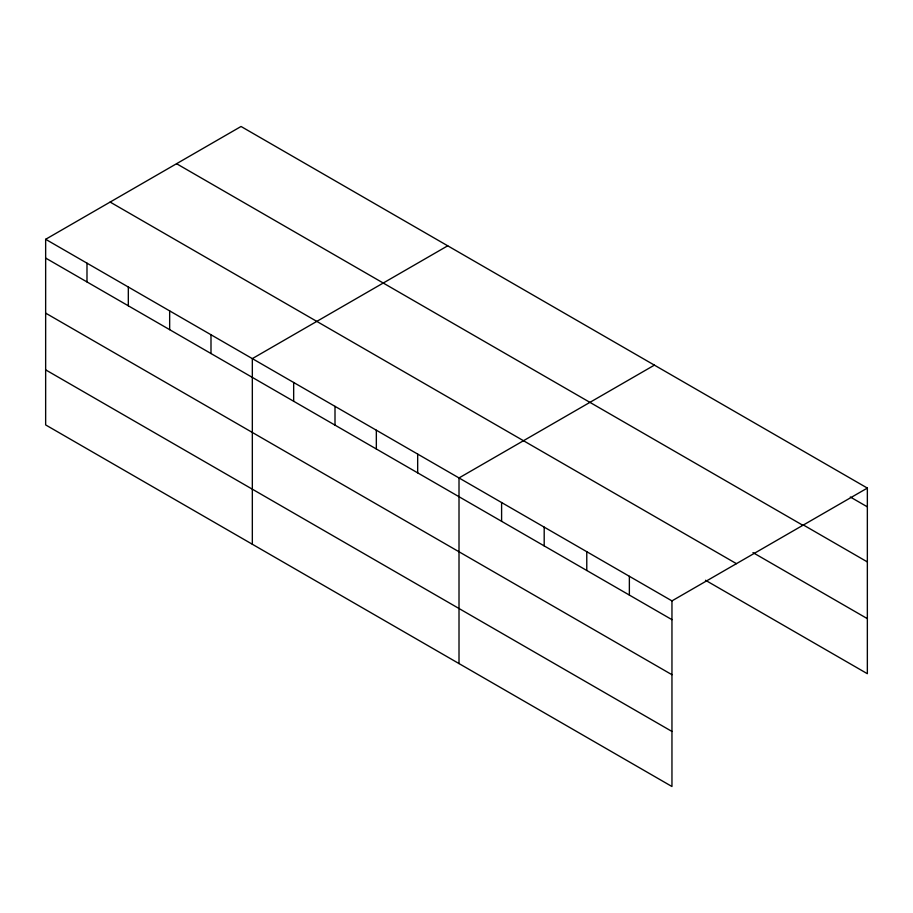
<?xml version="1.0" encoding="UTF-8"?>
<svg xmlns="http://www.w3.org/2000/svg" width="913" height="913" viewBox="0 0 913 913"><rect width="100%" height="100%" fill="white"/><g stroke="black" fill="none" stroke-linecap="round" stroke-linejoin="round"><path stroke-width="1.37" d="M671.957 674.718L671.957 600.891L45.65 239.297L45.65 424.922L671.957 786.515L671.957 674.718L45.65 313.125M705.509 580.269L867.35 673.703L867.35 488.078L241.043 126.485L45.65 239.297M447.724 245.802L252.33 358.615L252.33 544.251M654.404 365.132L459.011 477.944L459.011 663.58M671.957 600.891L867.35 488.078M850.311 497.014L867.35 506.852M802.858 524.678L867.35 561.917M176.563 163.712L802.869 525.306M752.974 552.605L867.35 618.649M110.131 202.07L736.437 563.663M45.65 258.071L671.957 619.665M45.65 369.856L671.957 731.45M629.365 576.297L629.365 595.071M586.774 551.714L586.774 570.488M544.194 527.121L544.194 545.894M501.602 502.538L501.602 521.312M417.675 454.081L417.675 472.854M376.339 430.217L376.339 448.991M335.003 406.353L335.003 425.127M293.666 382.479L293.666 401.264M210.994 334.751L210.994 353.525M169.658 310.888L169.658 329.661M128.322 287.024L128.322 305.798M86.986 263.161L86.986 281.934"/></g></svg>
